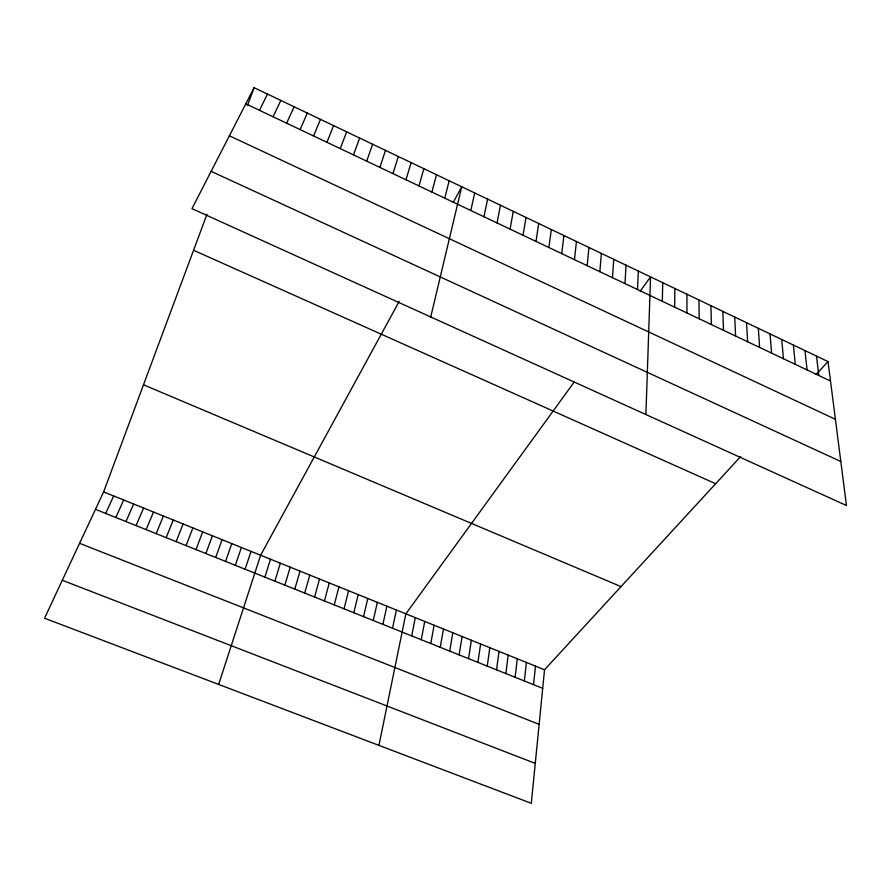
<?xml version="1.0" encoding="UTF-8"?>
<svg xmlns="http://www.w3.org/2000/svg" width="891" height="891" viewBox="0 0 891 891"><rect width="100%" height="100%" fill="white"/><g stroke="black" fill="none" stroke-linecap="round" stroke-linejoin="round"><path stroke-width="1.34" d="M674.665 307.15L674.855 288.495M662.325 301.303L662.737 282.703M645.908 414.549L650.564 276.901L640.239 291.101M637.488 289.53L638.335 271.064M624.992 283.605L626.061 265.206M612.44 277.658L613.743 259.326M599.843 271.677L601.369 253.412M587.18 265.674L588.94 247.486M740.744 456.459L544.535 669.765L531.314 803.326L44.55 618.231L103.623 491.91L206.979 214.252M533.531 684.644L535.491 666.112M574.472 259.649L576.455 241.528M524.331 680.958L526.414 662.458M515.109 677.271L517.303 658.783M561.709 253.601L563.925 235.547M505.854 673.563L508.171 655.097M496.565 669.854L499.016 651.399M548.878 247.52L551.34 229.533M487.254 666.123L489.827 647.701M477.91 662.392L480.617 643.981M536.003 241.416L538.699 223.507M468.543 658.638L471.372 640.25M459.143 654.874L462.095 636.508M523.073 235.291L526.013 217.449M449.721 651.098L452.795 632.766M440.254 647.323L443.462 629.001M510.086 229.132L513.261 211.367M430.776 643.525L434.106 625.226M421.254 639.716L424.729 621.439M497.044 222.95L500.464 205.253M411.709 635.896L415.306 617.641M378.942 745.388L405.862 613.832L574.06 382.228M483.947 216.736L487.611 199.116M392.53 628.222L396.395 610.012M382.896 624.368L386.883 606.181M470.793 210.499L474.703 192.957M373.229 620.492L377.361 602.327M363.528 616.617L367.794 598.474M430.732 316.951L461.738 186.776L453.196 202.435M353.805 612.718L358.204 594.609M344.049 608.82L348.581 590.722M444.765 198.158L449.164 180.773M334.259 604.9L338.936 586.835M324.435 600.968L329.247 582.926M431.89 192.055L436.534 174.747M314.59 597.026L319.535 579.005M304.7 593.072L309.801 575.085M418.959 185.929L423.86 168.689M294.787 589.107L300.022 571.142M405.984 179.77L411.13 162.619M284.842 585.131L290.221 567.188M274.874 581.132L280.387 563.212M264.861 577.134L270.519 559.236M392.942 173.589L398.344 156.515M218.651 684.433L260.629 555.249L399.146 301.459M379.856 167.385L385.502 150.39M245.092 569.226L251.039 551.373M235.335 565.317L241.416 547.497M366.702 161.148L372.605 144.231M225.546 561.397L231.771 543.61M215.722 557.476L222.093 539.701M353.504 154.889L359.663 138.049M205.877 553.534L212.392 535.792M247.408 105.65L254.102 87.674L828.017 361.59L846.45 505.509L191.977 208.661L254.102 87.674M195.998 549.58L202.658 531.86M340.239 148.608L346.666 131.846M186.085 545.615L192.89 527.918M176.14 541.628L183.089 523.975M326.93 142.293L333.602 125.62M166.171 537.641L173.266 520.01M156.159 533.631L163.409 516.034M313.554 135.955L320.493 119.361M146.124 529.622L153.519 512.047M136.056 525.59L143.607 508.037M300.122 129.585L307.328 113.079M125.954 521.547L133.65 504.028M115.83 517.493L123.671 500.007M286.624 123.192L294.108 106.764M105.661 513.428L113.658 495.964M273.08 116.766L280.832 100.427M259.47 110.317L267.5 94.067M816.145 374.487L828.017 361.59M62.292 580.275L535.268 763.398M79.577 543.31L539.133 724.338M95.471 509.351L542.708 688.309M103.623 491.91L544.535 669.765M143.496 384.789L621.027 586.612M193.57 250.271L715.673 483.724M211.134 171.339L840.814 461.516M229.388 135.8L835.402 419.293M245.805 103.835L830.501 381.036M816.512 356.099L818.807 375.49M804.974 350.597L807.068 369.921M793.38 345.062L795.284 364.341M781.741 339.504L783.445 358.728M770.058 333.936L771.561 353.092M758.33 328.334L759.622 347.434M746.547 322.709L747.638 341.743M734.719 317.062L735.598 336.041M722.846 311.393L723.514 330.316M710.929 305.702L711.374 324.558M698.945 299.989L699.19 318.778M686.928 294.253L686.961 312.975"/></g></svg>
